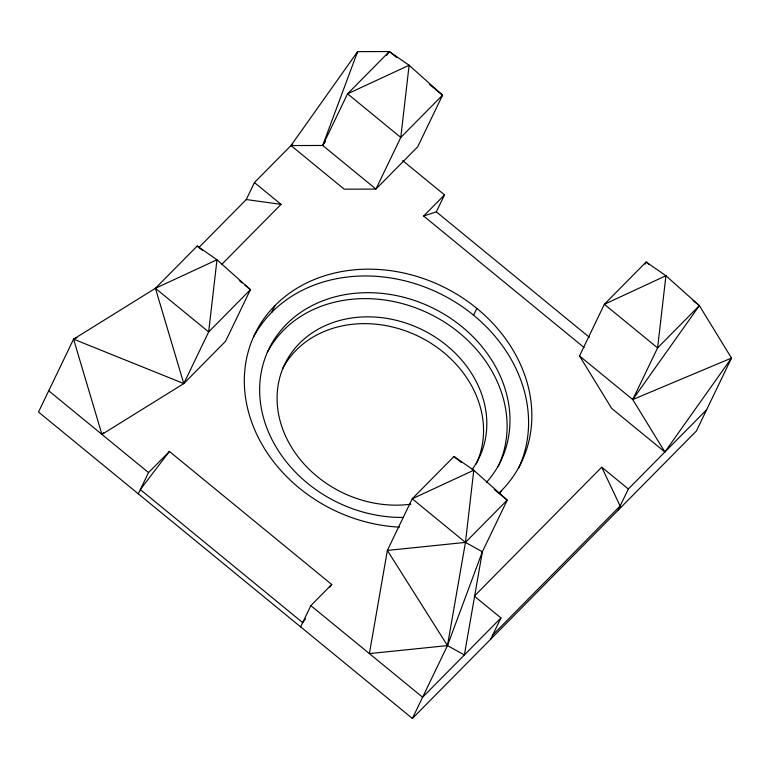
<?xml version="1.0" encoding="UTF-8"?>
<svg xmlns="http://www.w3.org/2000/svg" width="770" height="770" viewBox="0 0 770 770"><rect width="100%" height="100%" fill="white"/><g stroke="black" fill="none" stroke-linecap="round" stroke-linejoin="round"><path stroke-width="1.16" d="M290.983 145.559L322.707 145.463L357.607 51.638L389.331 51.542L409.12 65.267L442.558 95.162L417.706 146.8L375.933 189.083L344.209 189.179L290.983 145.559L357.607 51.638L356.577 53.794M76.865 337.77L73.573 339.147L101.938 434.415L183.789 383.575L225.562 341.293L250.414 289.655L216.986 259.76L155.424 288.307L73.573 339.147L38.5 412.027L412.393 718.458L696.426 430.95L731.5 358.069L699.362 305.623L665.925 275.737L646.136 262.002L604.363 304.285L579.512 355.933L611.649 408.379L664.876 452L731.5 358.069L632.738 399.553L579.512 355.933M199.016 247.372L246.265 199.546L254.437 182.557L292.658 143.874M73.573 339.147L183.789 383.575L208.651 331.928L250.414 289.655L244.908 285.141M138.292 493.82L148.514 472.578L169.4 451.441L331.726 584.488L329.55 587.346M429.708 84.633L442.558 95.162L400.785 137.435L375.933 189.083L322.707 145.463L347.568 93.815L389.331 51.542L396.675 57.557M271.714 312.36L274.986 305.565M584.112 347.549L423.635 216.024L436.349 211.875L444.521 194.887L402.7 160.612M300.627 626.857L310.839 605.624L331.726 584.488M473.569 315.209L476.842 308.414M500.25 492.896L501.183 490.952M412.393 718.458L447.466 645.587L482.367 551.763L507.218 500.125L473.781 470.229L453.992 456.504L412.219 498.777L387.368 550.425L369.388 653.605L447.466 645.587L464.377 654.943L482.367 551.763L465.446 542.398L412.219 498.777L473.781 470.229L465.446 542.398L447.466 645.587L387.368 550.425L465.446 542.398L507.218 500.125L494.369 489.595M645.096 264.158L646.136 262.002L648.889 264.264M490.711 639.187L500.933 617.954L474.32 596.144L601.716 467.188L628.33 488.998L618.108 510.231M664.876 452L632.738 399.553L657.59 347.905L699.362 305.623L692.933 300.358M322.707 145.463L325.489 141.545M386.559 55.45L389.331 51.542M632.738 399.553L699.362 305.623M169.4 451.441L140.333 489.566L302.668 622.612L305.575 618.801M155.424 288.307L197.197 246.034L216.986 259.76L208.651 331.928L155.424 288.307L183.789 383.575M221.991 264.149L281.05 204.368L254.437 182.557M101.938 434.415L103.613 432.721M423.635 216.024L444.521 194.887M500.933 617.954L422.615 697.225L310.839 605.624M628.33 488.998L706.648 409.717M492.752 634.942L620.148 505.986L601.716 467.188M246.265 199.546L281.05 204.368M436.349 211.875L589.397 337.318M197.197 246.034L202.702 250.539M239.403 280.627L242.155 282.879M453.992 456.504L461.336 462.52M48.722 390.794L148.514 472.578M403.374 517.43A128.773 108.243 25.7 0 1 260.375 377.935A128.773 108.243 25.7 0 1 429.496 306.46A128.773 108.243 25.7 0 1 486.534 482.289M267.382 352.256A128.773 108.243 25.7 0 1 430.488 314.247A128.773 108.243 25.7 0 1 498.094 466.601M282.783 368.406A107.887 90.687 25.7 0 1 419.236 336.683A107.887 90.687 25.7 0 1 476.158 464.031M410.882 504.186A107.887 90.687 25.7 0 1 277.084 399.033A107.887 90.687 25.7 0 1 409.236 324.228A107.887 90.687 25.7 0 1 472.193 469.479M399.476 527.142A147.907 124.326 25.7 0 1 246.593 358.416A147.907 124.326 25.7 0 1 448.766 289.664A147.907 124.326 25.7 0 1 498.671 493.416M253.667 336.731A147.907 124.326 25.7 0 1 440.661 293.967A147.907 124.326 25.7 0 1 518.547 468.227M409.12 65.267L400.785 137.435L347.568 93.815L409.12 65.267M665.925 275.737L657.59 347.905L604.363 304.285L665.925 275.737"/></g></svg>
